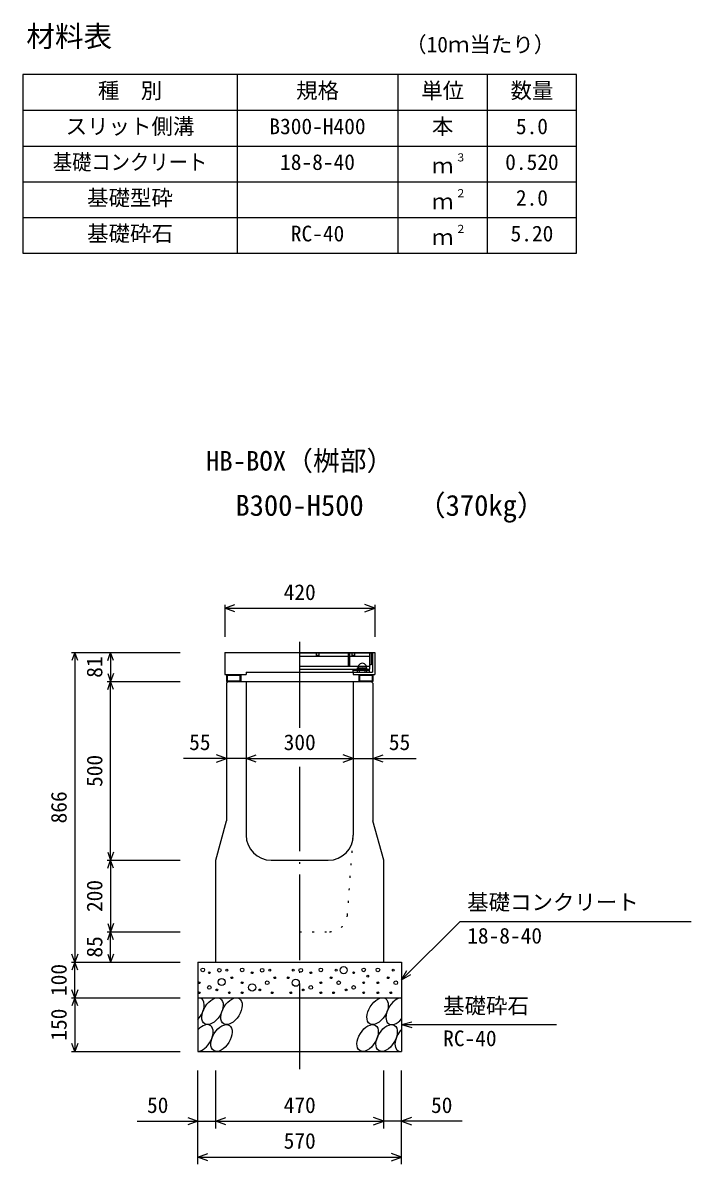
# Model space of a CAD drawing. Units: millimetres, scale not verified. Extents: x -16800 to 16800, y -5940 to 5940.
# Drawn here: x 8875 to 10746, y -3785 to -592 of the extents above; entities that cross this region are included whole.
import ezdxf
from ezdxf.enums import TextEntityAlignment as Align

# ---------------------------------------------------------------- set-up
doc = ezdxf.new("R2010")
doc.units = ezdxf.units.MM
doc.header["$LTSCALE"] = 20
doc.linetypes.add('DOTTED', pattern=[1.75, 0.25, -1.5])
doc.linetypes.add('LONG_DASHED_DOTTED', pattern=[15.25, 12, -1.5, 0.25, -1.5])
for name, color, linetype, lineweight in [('0-0_DIM', 7, 'Continuous', 25), ('0-2_HATCH', 6, 'Continuous', 25), ('0-3_HYO', 3, 'Continuous', 25), ('0-4_HYO2', 4, 'Continuous', 25), ('0-5_OUTLINE', 3, 'Continuous', 25), ('0-6_OUTLINE2', 4, 'DOTTED', 25), ('0-7_TXT', 7, 'Continuous', 25)]:
    doc.layers.add(name, color=color, linetype=linetype, lineweight=lineweight)
doc.styles.add('ＭＳ ゴシック', font='')
doc.styles.get('ＭＳ ゴシック').set_extended_font_data('MS Gothic')

msp = doc.modelspace()

# ---------------------------------------------------------------- linework, layer by layer
at = {"layer": '0-0_DIM'}
for p, q in [((9440, -2220.02), (9440, -2310.02)), ((9440, -2230.02), (9860, -2230.02)), ((9860, -2220.02), (9860, -2310.02)), ((9010.8, -2353.95), (9315, -2353.95)), ((9020.8, -2353.95), (9020.8, -3219.95)), ((9112.59, -2376.5), (9120.8, -2353.95)), ((9120.8, -2353.95), (9120.8, -2434.95)), ((9129.01, -2376.5), (9120.8, -2353.95)), ((9112.59, -2412.4), (9120.8, -2434.95)), ((9129.01, -2412.4), (9120.8, -2434.95)), ((9110.8, -2434.95), (9315, -2434.95)), ((9112.59, -2457.5), (9120.8, -2434.95)), ((9120.8, -2934.95), (9120.8, -2434.95)), ((9129.01, -2457.5), (9120.8, -2434.95)), ((9500, -2649.95), (9800, -2649.95)), ((9110.8, -2934.95), (9315, -2934.95)), ((9112.59, -2912.4), (9120.8, -2934.95)), ((9112.59, -2957.5), (9120.8, -2934.95)), ((9129.01, -2912.4), (9120.8, -2934.95)), ((9120.8, -2934.95), (9120.8, -3134.95)), ((9129.01, -2957.5), (9120.8, -2934.95)), ((9112.59, -3112.4), (9120.8, -3134.95)), ((9129.01, -3112.4), (9120.8, -3134.95)), ((10098.65, -3106.3), (9935, -3269.95)), ((10098.65, -3106.3), (10745.53, -3106.3)), ((9110.8, -3134.95), (9315, -3134.95)), ((9112.59, -3157.5), (9120.8, -3134.95)), ((9120.8, -3219.95), (9120.8, -3134.95)), ((9129.01, -3157.5), (9120.8, -3134.95)), ((9010.8, -3219.95), (9315, -3219.95)), ((9020.8, -3319.95), (9020.8, -3219.95)), ((9112.59, -3197.4), (9120.8, -3219.95)), ((9129.01, -3197.4), (9120.8, -3219.95)), ((9935, -3269.95), (9950, -3243.97)), ((9935, -3269.95), (9960.98, -3254.95)), ((9010.8, -3319.95), (9315, -3319.95)), ((9020.8, -3319.95), (9020.8, -3469.95)), ((9935, -3394.95), (9963.98, -3387.19)), ((9935, -3394.95), (10368.31, -3394.95)), ((9935, -3394.95), (9963.98, -3402.71)), ((9010.8, -3469.95), (9315, -3469.95)), ((9365, -3785.46), (9365, -3523.12)), ((9415, -3685.46), (9415, -3523.12)), ((9885, -3685.46), (9885, -3523.12)), ((9935, -3785.46), (9935, -3523.12)), ((9195, -3665.46), (9365, -3665.46)), ((9365, -3665.46), (9415, -3665.46)), ((9415, -3665.46), (9885, -3665.46)), ((9365, -3765.46), (9935, -3765.46))]:
    msp.add_line(p, q, dxfattribs=at)
at = {"layer": '0-0_DIM', "linetype": 'LONG_DASHED_DOTTED'}
for p, q in [((9650, -2564.3), (9650, -2303.95)), ((9650, -3519.95), (9650, -2673.77))]:
    msp.add_line(p, q, dxfattribs=at)
at = {"layer": '0-0_DIM'}
for points in [[(9468.19, -2240.28), (9440, -2230.02), (9468.19, -2219.76)], [(9831.81, -2240.28), (9860, -2230.02), (9831.81, -2219.76)], [(9029.01, -2376.5), (9020.8, -2353.95), (9012.59, -2376.5)], [(9500, -2649.95), (9445, -2649.95), (9324.55, -2649.95)], [(9416.81, -2660.21), (9445, -2649.95), (9416.81, -2639.69)], [(9528.19, -2660.21), (9500, -2649.95), (9528.19, -2639.69)], [(9771.81, -2660.21), (9800, -2649.95), (9771.81, -2639.69)], [(9800, -2649.95), (9855, -2649.95), (9975.45, -2649.95)], [(9883.19, -2660.21), (9855, -2649.95), (9883.19, -2639.69)], [(9029.01, -3197.4), (9020.8, -3219.95), (9012.59, -3197.4)], [(9029.01, -3242.5), (9020.8, -3219.95), (9012.59, -3242.5)], [(9029.01, -3297.4), (9020.8, -3319.95), (9012.59, -3297.4)], [(9029.01, -3342.5), (9020.8, -3319.95), (9012.59, -3342.5)], [(9029.01, -3447.4), (9020.8, -3469.95), (9012.59, -3447.4)], [(9336.81, -3655.2), (9365, -3665.46), (9336.81, -3675.73)], [(9443.19, -3675.73), (9415, -3665.46), (9443.19, -3655.2)], [(9856.81, -3675.73), (9885, -3665.46), (9856.81, -3655.2)], [(10105, -3665.46), (9935, -3665.46), (9885, -3665.46)], [(9963.19, -3655.2), (9935, -3665.46), (9963.19, -3675.73)], [(9393.19, -3775.73), (9365, -3765.46), (9393.19, -3755.2)], [(9906.81, -3775.73), (9935, -3765.46), (9906.81, -3755.2)]]:
    msp.add_lwpolyline(points, dxfattribs=at)
at = {"layer": '0-2_HATCH'}
for p, q in [((9440, -2353.95), (9446, -2353.95)), ((9440, -2353.95), (9440, -2414.95)), ((9446, -2353.95), (9854, -2353.95)), ((9850, -2355.95), (9650, -2355.95)), ((9786, -2355.95), (9786, -2391.95)), ((9790.5, -2391.95), (9790.5, -2355.95)), ((9845.5, -2355.95), (9845.5, -2399.95)), ((9854, -2353.95), (9854, -2408.95)), ((9854, -2353.95), (9860, -2353.95)), ((9860, -2353.95), (9860, -2414.95)), ((9650, -2363.95), (9786, -2363.95)), ((9650, -2391.95), (9845.5, -2391.95)), ((9790.5, -2363.95), (9845.5, -2363.95)), ((9440, -2414.95), (9500, -2414.95)), ((9445, -2414.95), (9445, -2434.95)), ((9447.3, -2417.25), (9482.7, -2417.25)), ((9482.7, -2417.25), (9482.7, -2432.65)), ((9485, -2414.95), (9485, -2434.95)), ((9500, -2408.95), (9500, -2414.95)), ((9650, -2399.95), (9845.5, -2399.95)), ((9800, -2408.95), (9800, -2399.95)), ((9844, -2403.95), (9800, -2403.95)), ((9800, -2408.95), (9800, -2414.95)), ((9800, -2408.95), (9844, -2408.95)), ((9800, -2414.95), (9860, -2414.95)), ((9812, -2399.95), (9838, -2399.95)), ((9815, -2414.95), (9815, -2434.95)), ((9817, -2408.95), (9817, -2399.95)), ((9817.3, -2417.25), (9852.7, -2417.25)), ((9833, -2408.95), (9833, -2399.95)), ((9838, -2408.95), (9838, -2396.95)), ((9844, -2399.95), (9844, -2408.95)), ((9852.7, -2417.25), (9852.7, -2432.65)), ((9855, -2414.95), (9855, -2434.95)), ((9445, -2434.95), (9485, -2434.95)), ((9855, -2434.95), (9815, -2434.95))]:
    msp.add_line(p, q, dxfattribs=at)
for points in [[(9703, -2355.95), (9703, -2361.95), (9697, -2361.95), (9697, -2355.95)], [(9803, -2355.95), (9803, -2361.95), (9797, -2361.95), (9797, -2355.95)], [(9850, -2355.95), (9850, -2387.95), (9845.5, -2387.95)], [(9447.3, -2417.25), (9447.3, -2432.65), (9482.7, -2432.65)], [(9500, -2408.95), (9800, -2408.95), (9854, -2408.95)], [(9812, -2408.95), (9812, -2396.95), (9838, -2396.95)], [(9817.3, -2417.25), (9817.3, -2432.65), (9852.7, -2432.65)]]:
    msp.add_lwpolyline(points, dxfattribs=at)
for centre, radius in [((9378.62, -3241.9), 5), ((9396.93, -3249.78), 2.5), ((9424.97, -3242.77), 5), ((9446, -3242.77), 2.5), ((9488.89, -3241.9), 5), ((9516.93, -3249.78), 2.5), ((9544.97, -3242.77), 5), ((9566, -3242.77), 2.5), ((9631.86, -3242.77), 2.5), ((9652.89, -3242.77), 5), ((9680.92, -3249.78), 2.5), ((9708.96, -3241.9), 5), ((9751.86, -3242.77), 2.5), ((9772.89, -3242.77), 10), ((9800.92, -3249.78), 2.5), ((9828.96, -3241.9), 5), ((9840.3, -3259.46), 2.5), ((9868.81, -3241.9), 5), ((9911.7, -3242.77), 2.5), ((9368.89, -3277.79), 2.5), ((9396.93, -3290.92), 5), ((9431.51, -3275.79), 10), ((9460.02, -3263.78), 2.5), ((9488.89, -3277.79), 2.5), ((9516.93, -3290.92), 10), ((9558.99, -3277.79), 5), ((9580.02, -3263.78), 2.5), ((9617.84, -3263.78), 2.5), ((9638.87, -3277.79), 10), ((9680.92, -3290.92), 5), ((9708.96, -3277.79), 2.5), ((9737.84, -3263.78), 2.5), ((9758.87, -3277.79), 5), ((9800.92, -3290.92), 5), ((9828.96, -3277.79), 2.5), ((9868.81, -3277.79), 2.5), ((9897.68, -3263.78), 2.5), ((9918.71, -3277.79), 5), ((9368.89, -3305.8), 2.5), ((9417.96, -3297.93), 2.5), ((9453.01, -3305.8), 2.5), ((9488.89, -3305.8), 2.5), ((9537.96, -3297.93), 2.5), ((9573.01, -3305.8), 2.5), ((9624.85, -3305.8), 2.5), ((9659.9, -3297.93), 2.5), ((9708.96, -3305.8), 2.5), ((9744.85, -3305.8), 2.5), ((9779.9, -3297.93), 2.5), ((9828.96, -3305.8), 2.5), ((9868.81, -3305.8), 2.5), ((9904.69, -3305.8), 2.5)]:
    msp.add_circle(centre, radius, dxfattribs=at)
for centre, radius, start, end in [((9825, -2395.95), 12, 355.2198, 184.78017), ((9812, -2402.62), 5.67, 28.07246, 90), ((9825, -2409.12), 12.17, 48.88789, 131.11208), ((9838, -2402.62), 5.67, 89.99997, 151.92749)]:
    msp.add_arc(centre, radius, start, end, dxfattribs=at)
for centre, start_param, end_param in [((9352.64, -3357.47), 4.385593, 6.6745444), ((9921.14, -3357.47), 0.3357715, 4.4411806), ((9377.96, -3432.46), 3.5111464, 7.548991), ((9946.46, -3432.46), 1.2110787, 3.5658734)]:
    msp.add_ellipse(centre, major_axis=(21.81, 35.31), ratio=0.5792, start_param=start_param, end_param=end_param, dxfattribs=at)
for centre in [(9405.84, -3357.47), (9459.05, -3357.47), (9867.93, -3357.47), (9431.17, -3432.46), (9840.05, -3432.46), (9893.25, -3432.46)]:
    msp.add_ellipse(centre, major_axis=(21.81, 35.31), ratio=0.5792, dxfattribs=at)
at = {"layer": '0-3_HYO'}
for p, q in [((9475, -736.61), (9475, -1236.61)), ((9925, -736.61), (9925, -1236.61)), ((10175, -736.61), (10175, -1236.61)), ((8875, -836.61), (10425, -836.61))]:
    msp.add_line(p, q, dxfattribs=at)
msp.add_lwpolyline([(8875, -1236.61), (10425, -1236.61), (10425, -736.61), (8875, -736.61)], close=True, dxfattribs=at)
at = {"layer": '0-4_HYO2'}
for p, q in [((8875, -936.61), (10425, -936.61)), ((8875, -1036.61), (10425, -1036.61)), ((8875, -1136.61), (10425, -1136.61))]:
    msp.add_line(p, q, dxfattribs=at)
at = {"layer": '0-5_OUTLINE'}
for p, q in [((9445, -2439.95), (9450, -2434.95)), ((9445, -2439.95), (9445, -2824.95)), ((9450, -2434.95), (9850, -2434.95)), ((9500, -2434.95), (9500, -2864.95)), ((9800, -2434.95), (9800, -2864.95)), ((9850, -2434.95), (9855, -2439.95)), ((9855, -2439.95), (9855, -2824.95)), ((9415, -2934.95), (9445, -2824.95)), ((9885, -2934.95), (9855, -2824.95)), ((9415, -3219.95), (9415, -2934.95)), ((9570, -2934.95), (9730, -2934.95)), ((9885, -3219.95), (9885, -2934.95)), ((9365, -3219.95), (9365, -3319.95)), ((9365, -3219.95), (9935, -3219.95)), ((9415, -3219.95), (9885, -3219.95)), ((9365, -3319.95), (9935, -3319.95))]:
    msp.add_line(p, q, dxfattribs=at)
for points in [[(9935, -3219.95), (9935, -3319.95), (9935, -3469.95)], [(9365, -3319.95), (9365, -3469.95), (9935, -3469.95)]]:
    msp.add_lwpolyline(points, dxfattribs=at)
for centre, start, end in [((9570, -2864.95), 180, 270), ((9730, -2864.95), 270, 0)]:
    msp.add_arc(centre, 70, start, end, dxfattribs=at)
at = {"layer": '0-6_OUTLINE2'}
for p, q in [((9783.43, -3088.64), (9800, -2864.95)), ((9650, -3134.95), (9733.57, -3134.95))]:
    msp.add_line(p, q, dxfattribs=at)
msp.add_arc((9733.57, -3084.95), 50, 270, 355.76361, dxfattribs=at)

# ---------------------------------------------------------------- texts
at = {"layer": '0-0_DIM', "style": 'ＭＳ ゴシック'}
for s, p in [('420', (9605, -2220.02)), ('55', (9340.55, -2639.95)), ('300', (9605, -2639.95)), ('55', (9899.45, -2639.95)), ('基礎コンクリート', (10118.65, -3087.56)), ('18-8-40', (10118.65, -3181.38)), ('基礎砕石', (10051.32, -3377.78)), ('RC-40', (10051.32, -3468.47)), ('50', (9222.56, -3655.46)), ('470', (9605, -3655.46)), ('50', (10017.44, -3655.46)), ('570', (9605, -3755.46))]:
    msp.add_text(s, height=43.99, dxfattribs=at).set_placement(p, align=Align.BOTTOM_LEFT)
for s, p in [('81', (9110.8, -2424.45)), ('500', (9110.8, -2729.95)), ('866', (9010.8, -2831.95)), ('200', (9110.8, -3079.95)), ('85', (9110.8, -3207.45)), ('100', (9010.8, -3314.95)), ('150', (9010.8, -3439.95))]:
    msp.add_text(s, height=43.99, rotation=90, dxfattribs=at).set_placement(p, align=Align.BOTTOM_LEFT)
at = {"layer": '0-7_TXT', "style": 'ＭＳ ゴシック'}
for s, height, p in [('材料表', 58.65, (8885, -676.61)), ('（10ｍ当たり）', 43.99, (9945, -687.62)), ('種\u3000別', 43.99, (9085, -816.61)), ('規格', 43.99, (9640, -816.61)), ('単位', 43.99, (9990, -816.61)), ('数量', 43.99, (10240, -816.61)), ('スリット側溝', 43.99, (8995, -916.61)), ('B300-H400', 43.99, (9565, -916.61)), ('本', 43.99, (10020, -916.61)), ('5.0', 43.99, (10255, -916.61)), ('３', 21.99, (10085.54, -986.25)), ('18-8-40', 43.99, (9595, -1016.61)), ('ｍ', 43.99, (10020, -1026.61)), ('0.520', 43.99, (10225, -1016.61)), ('基礎型砕', 43.99, (9055, -1116.61)), ('ｍ', 43.99, (10020, -1126.61)), ('２', 21.99, (10085.54, -1086.25)), ('2.0', 43.99, (10255, -1116.61)), ('基礎砕石', 43.99, (9055, -1216.61)), ('RC-40', 43.99, (9625, -1216.61)), ('ｍ', 43.99, (10020, -1226.61)), ('２', 21.99, (10085.54, -1186.25)), ('5.20', 43.99, (10240, -1216.61)), ('HB-BOX（桝部）', 54.99, (9387.5, -1861.35)), ('B300-H500', 58.65, (9470, -1988.85)), ('（370kg）', 58.65, (9978.37, -1988.85))]:
    msp.add_text(s, height=height, dxfattribs=at).set_placement(p, align=Align.BOTTOM_LEFT)
at = {"layer": '0-7_TXT', "style": 'ＭＳ ゴシック', "width": 0.9}
msp.add_text('基礎コンクリート', height=43.99, dxfattribs=at).set_placement((8959, -1016.61), align=Align.BOTTOM_LEFT)

doc.saveas('drawing.dxf')
